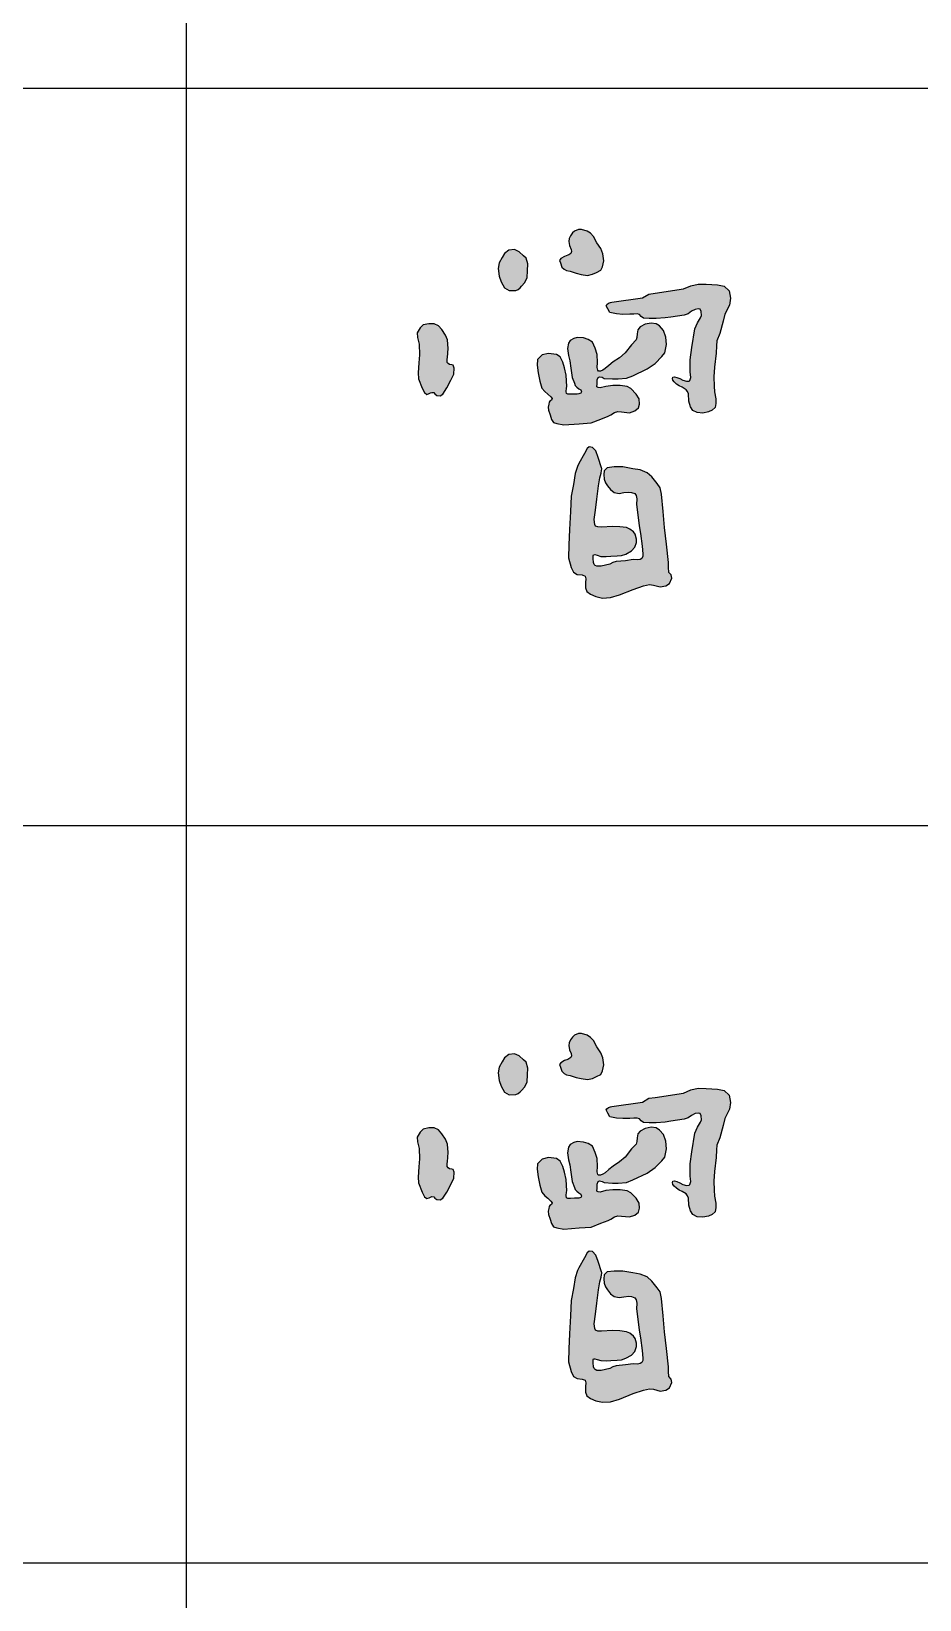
# Model space of a CAD drawing. Extents: x -409572 to -157272, y 600795 to 878326.
# Drawn here: x -161788 to -159981, y 724380 to 727571 of the extents above; entities that cross this region are included whole.
import ezdxf

# ---------------------------------------------------------------- set-up
doc = ezdxf.new("R2010")
doc.units = 0
doc.header["$LTSCALE"] = 1000
doc.header["$MEASUREMENT"] = 0
doc.layers.get('0').update_dxf_attribs({"linetype": 'CONTINUOUS'})
doc.layers.add('PUB_TITLE', color=4, linetype='CONTINUOUS')

msp = doc.modelspace()

# ---------------------------------------------------------------- hatches: boundary and pattern name
h = msp.add_hatch(color=7)
h.paths.add_polyline_path([(-160514.9, 726651), (-160525.2, 726664.3), (-160535.3, 726672.9), (-160549.3, 726678.5), (-160564.2, 726681), (-160584.3, 726684.6), (-160601.9, 726684.9), (-160616.4, 726683.1), (-160622.2, 726677), (-160623.1, 726669.1), (-160622.2, 726659.9), (-160619.6, 726652.5), (-160615.5, 726646.3), (-160609.3, 726638.4), (-160602.3, 726632.8), (-160591.9, 726630.9), (-160582.3, 726632.4), (-160572.2, 726633.4), (-160566.6, 726632.9), (-160559.8, 726630.3), (-160557.5, 726626.3), (-160556.2, 726619.6), (-160556.8, 726608.1), (-160554.5, 726592.4), (-160551, 726564.9), (-160548.3, 726549.1), (-160545.3, 726523.3), (-160543.8, 726507.6), (-160544.1, 726503), (-160545.7, 726498.7), (-160549.1, 726496.5), (-160555, 726495.5), (-160563.8, 726496), (-160578.9, 726493.9), (-160598, 726492.3), (-160604.9, 726489.9), (-160611, 726486.7), (-160619.7, 726484.7), (-160628.7, 726482.6), (-160637.2, 726482.5), (-160640.9, 726484.4), (-160642.6, 726486.3), (-160644.2, 726490.3), (-160645, 726498.2), (-160645.2, 726503.9), (-160644, 726506), (-160641.2, 726506.4), (-160636.5, 726504.9), (-160629, 726502.7), (-160618.6, 726502.1), (-160608.9, 726502.8), (-160596.2, 726503.8), (-160587.2, 726504.5), (-160578.4, 726507.5), (-160567, 726514), (-160560.1, 726521.5), (-160556.6, 726531.1), (-160556.7, 726538), (-160559.3, 726547.8), (-160562.8, 726552.6), (-160570, 726558.3), (-160576.9, 726561.2), (-160590.5, 726563.1), (-160605.7, 726563.7), (-160627.8, 726562.3), (-160635.7, 726562.7), (-160640.2, 726564.3), (-160641.8, 726567.8), (-160642.7, 726577.7), (-160640.2, 726596.9), (-160637.4, 726619.4), (-160634.2, 726646.4), (-160631.1, 726662.6), (-160628.7, 726672.3), (-160627.6, 726677.2), (-160627.1, 726680), (-160627.3, 726681.6), (-160627.6, 726683), (-160634.7, 726704), (-160639.6, 726717.2), (-160646.2, 726724.4), (-160653.2, 726725.5), (-160657.3, 726722.1), (-160662.6, 726712), (-160673.9, 726691.5), (-160677, 726685.7), (-160681.2, 726671.2), (-160685, 726649.2), (-160689.4, 726625.2), (-160691, 726593.7), (-160693.1, 726557.1), (-160694.6, 726526.3), (-160695.1, 726499.9), (-160689.7, 726480.2), (-160685.2, 726470.6), (-160677.7, 726466.1), (-160667, 726465.1), (-160661.2, 726462.6), (-160660.1, 726457.1), (-160660.5, 726449.8), (-160660.5, 726438.4), (-160657.5, 726431.3), (-160650.2, 726425.5), (-160639.2, 726420.8), (-160626.1, 726418), (-160609.7, 726418.8), (-160591.4, 726424.2), (-160563.4, 726435.4), (-160542.2, 726442.5), (-160530.4, 726445.2), (-160521.9, 726444.3), (-160508.6, 726440.5), (-160496.9, 726442.8), (-160489.8, 726447.4), (-160484.8, 726458.2), (-160486.3, 726464.8), (-160491, 726470.2), (-160491.8, 726480.8), (-160491.8, 726490.3), (-160495.7, 726527.4), (-160500.1, 726561.4), (-160502.2, 726593.9), (-160505.6, 726629.3), (-160508.7, 726642.4)])
h.paths.add_polyline_path([(-160551.5, 726823), (-160557.1, 726833), (-160568, 726844.1), (-160575.7, 726848), (-160590.2, 726850.2), (-160604.6, 726850.4), (-160618.9, 726848.5), (-160630.9, 726845.5), (-160634.5, 726846.2), (-160637.2, 726847.4), (-160636.8, 726853.4), (-160636.6, 726861.6), (-160634.9, 726866.7), (-160631.7, 726868.1), (-160626.8, 726867.3), (-160622.2, 726864.7), (-160605.4, 726863.8), (-160594.2, 726863.7), (-160577.4, 726865.1), (-160564.5, 726870.2), (-160535.1, 726884), (-160518.7, 726895.4), (-160505.4, 726909), (-160499.1, 726916.6), (-160495.8, 726933.4), (-160497, 726948.9), (-160502, 726962.5), (-160509.6, 726971.7), (-160516.4, 726975.9), (-160526.7, 726977.3), (-160539.4, 726975), (-160549.5, 726969.4), (-160553.9, 726963.7), (-160555.1, 726955.6), (-160556, 726948.2), (-160557.7, 726943), (-160566.8, 726933.2), (-160579.8, 726916.7), (-160591.4, 726906.8), (-160604.3, 726898.3), (-160613.1, 726891.1), (-160620.2, 726884.8), (-160625, 726881.6), (-160630, 726879.8), (-160634.2, 726879.8), (-160635.3, 726881.3), (-160636.5, 726886.6), (-160636, 726897.4), (-160636.8, 726913.5), (-160640.6, 726926.2), (-160646.5, 726938.6), (-160654.9, 726944.2), (-160664.2, 726947.2), (-160677.6, 726948.3), (-160684.4, 726946.1), (-160691.4, 726942.1), (-160695.2, 726936.6), (-160697.4, 726925.5), (-160695.3, 726911.1), (-160692.1, 726900.6), (-160690.4, 726885.8), (-160687.5, 726866.7), (-160683, 726854.9), (-160681.3, 726850.6), (-160678.2, 726847.1), (-160674, 726843.8), (-160670.2, 726841.3), (-160668.5, 726837.1), (-160669.8, 726834.8), (-160673.8, 726833.4), (-160677.1, 726833), (-160682.9, 726832.8), (-160690.9, 726832.4), (-160696.4, 726832.6), (-160699.3, 726834.1), (-160699.6, 726838.2), (-160698.9, 726845.1), (-160698.2, 726848.2), (-160699.8, 726871.4), (-160703.1, 726886.3), (-160706.6, 726897.5), (-160712.3, 726908.6), (-160719.4, 726913.5), (-160735.7, 726915.7), (-160748.8, 726912.4), (-160757.8, 726902.9), (-160759.1, 726891.8), (-160756.7, 726876.3), (-160753.4, 726859.4), (-160749.1, 726845.2), (-160743.1, 726837.9), (-160737.4, 726833), (-160730.8, 726827), (-160728.1, 726823.8), (-160729.3, 726820.5), (-160732.9, 726818.3), (-160734.7, 726816.2), (-160735.3, 726812.3), (-160736.1, 726806.5), (-160736, 726799.9), (-160732.5, 726790.5), (-160729.7, 726781.3), (-160725.5, 726775), (-160718.5, 726772.7), (-160704.4, 726770), (-160673.5, 726772.5), (-160649.1, 726774.2), (-160629.4, 726782.1), (-160614.3, 726787.9), (-160609.1, 726790.4), (-160601.4, 726795.2), (-160594.8, 726797.2), (-160587.3, 726796.6), (-160570.9, 726794.9), (-160559.8, 726798.8), (-160552.5, 726804.6), (-160550.8, 726812.6)])
h.paths.add_polyline_path([(-160365.2, 727027.8), (-160368.3, 727042.6), (-160378.3, 727052.2), (-160391.7, 727055), (-160415.1, 727056.4), (-160431.3, 727056.7), (-160446.5, 727053.3), (-160460.9, 727046.7), (-160518.7, 727038), (-160531.7, 727036.4), (-160544.5, 727028.5), (-160606.6, 727019.8), (-160609.6, 727018.9), (-160613.6, 727017.9), (-160616.9, 727015), (-160618.1, 727012.5), (-160615.3, 727006.2), (-160611, 726998.8), (-160597.4, 726995.9), (-160584.2, 726994.9), (-160570.2, 726995.3), (-160562.2, 726995.7), (-160555.3, 726996.2), (-160550.9, 726994.5), (-160547.4, 726990.5), (-160542.6, 726987.2), (-160530.9, 726986.6), (-160516.9, 726986.6), (-160498.5, 726987.8), (-160487, 726989.5), (-160460, 726993.6), (-160451.6, 726996.3), (-160444.7, 727001.3), (-160437.6, 727005.1), (-160431.1, 727006), (-160427.2, 727005.4), (-160425, 727000.6), (-160424.6, 726992.6), (-160426.6, 726987.7), (-160432.6, 726977.8), (-160438.3, 726965.6), (-160444.2, 726927.3), (-160447.6, 726902.8), (-160447.5, 726877.8), (-160446.1, 726866.8), (-160448.1, 726860.8), (-160449.8, 726859.3), (-160454.8, 726858.9), (-160462.3, 726861.1), (-160468.9, 726864.4), (-160474.4, 726866.8), (-160479.5, 726868.1), (-160482.5, 726867.4), (-160483.4, 726864.7), (-160482.7, 726861.1), (-160480.3, 726857.7), (-160475.6, 726853.3), (-160469.6, 726849.6), (-160463.5, 726846.7), (-160455.5, 726841.6), (-160452.9, 726837.8), (-160450.7, 726833.2), (-160450.2, 726818.6), (-160446.6, 726807.2), (-160442.2, 726799.7), (-160433.3, 726795.4), (-160422.1, 726794.2), (-160410.5, 726796.6), (-160403, 726800), (-160396.9, 726805.5), (-160395.5, 726813.8), (-160395.5, 726823.2), (-160397.9, 726837.2), (-160398.4, 726849.2), (-160399.1, 726868), (-160397.9, 726887.5), (-160395, 726916), (-160394.3, 726931.3), (-160393.1, 726940.9), (-160387.5, 726955.8), (-160380.5, 726981.2), (-160376.9, 726995.4), (-160367.6, 727014)])
h.paths.add_polyline_path([(-160623, 727104.2), (-160625.5, 727118.3), (-160629.2, 727128.9), (-160637.4, 727140.9), (-160643.9, 727153.7), (-160650.2, 727159.9), (-160657.3, 727164.6), (-160668.6, 727168), (-160674.5, 727168), (-160682.6, 727164.4), (-160687, 727160.6), (-160690.9, 727155.1), (-160693.6, 727149.3), (-160694.3, 727143.5), (-160693.2, 727135.2), (-160689.8, 727127.3), (-160689.2, 727122.7), (-160690.6, 727119.1), (-160694.3, 727116.4), (-160696.7, 727115.3), (-160702.9, 727113), (-160710.6, 727108.7), (-160713.1, 727104.8), (-160711.6, 727099.7), (-160708.9, 727091.3), (-160704, 727086.7), (-160698.8, 727084.3), (-160691.6, 727082.7), (-160679.6, 727078.9), (-160669.4, 727076.4), (-160656.1, 727074.3), (-160646.4, 727076.6), (-160637.9, 727080.4), (-160629, 727085), (-160625.6, 727092)])
h.paths.add_polyline_path([(-160778.3, 727083.7), (-160778, 727097.8), (-160781.4, 727109.5), (-160786.6, 727114.3), (-160795.2, 727122.5), (-160805.2, 727127), (-160816.2, 727125.6), (-160825.5, 727118.8), (-160830, 727110.5), (-160835.8, 727099.8), (-160837.9, 727088.1), (-160836.2, 727072.7), (-160831.7, 727061), (-160825.5, 727048.9), (-160815.9, 727043.4), (-160802, 727043.9), (-160797.4, 727045.8), (-160793.7, 727049.3), (-160790.4, 727052.1), (-160783.8, 727059.9), (-160779.4, 727069.9)])
h.paths.add_polyline_path([(-160940.1, 726894.8), (-160941.7, 726897.4), (-160941.7, 726903.8), (-160941.5, 726907), (-160939.9, 726925.7), (-160941.4, 726943.2), (-160945.1, 726952.9), (-160953, 726964), (-160959.4, 726971.9), (-160968, 726975.9), (-160979, 726975.9), (-160990.4, 726973.7), (-160996.5, 726967.6), (-161002.6, 726957.5), (-161002.3, 726948.1), (-160998.9, 726934.3), (-160998.4, 726912.8), (-160999.6, 726896.6), (-161001.1, 726876.1), (-160999.9, 726864.2), (-160992.5, 726845.2), (-160988.3, 726836.1), (-160983.4, 726832.2), (-160978.7, 726834.1), (-160976, 726835.4), (-160973.1, 726836.2), (-160969.3, 726835.9), (-160966.8, 726833.1), (-160963.1, 726830.1), (-160956.2, 726829.5), (-160950.7, 726832.8), (-160942.8, 726845.6), (-160934.1, 726861.1), (-160928.3, 726873.7), (-160927.8, 726885.8), (-160929.5, 726891.7), (-160932.6, 726892.2), (-160936.8, 726892.8)])
h = msp.add_hatch(color=7)
h.paths.add_polyline_path([(-160514.9, 725014.9), (-160525.2, 725028.2), (-160535.3, 725036.8), (-160549.3, 725042.4), (-160564.2, 725044.9), (-160584.3, 725048.5), (-160601.9, 725048.8), (-160616.4, 725047), (-160622.2, 725040.9), (-160623.1, 725033), (-160622.2, 725023.8), (-160619.6, 725016.4), (-160615.5, 725010.2), (-160609.3, 725002.3), (-160602.3, 724996.7), (-160591.9, 724994.8), (-160582.3, 724996.3), (-160572.2, 724997.3), (-160566.6, 724996.8), (-160559.8, 724994.2), (-160557.5, 724990.2), (-160556.2, 724983.5), (-160556.8, 724972), (-160554.5, 724956.3), (-160551, 724928.8), (-160548.3, 724913), (-160545.3, 724887.1), (-160543.8, 724871.5), (-160544.1, 724866.9), (-160545.7, 724862.6), (-160549.1, 724860.4), (-160555, 724859.4), (-160563.8, 724859.9), (-160578.9, 724857.8), (-160598, 724856.2), (-160604.9, 724853.8), (-160611, 724850.6), (-160619.7, 724848.6), (-160628.7, 724846.5), (-160637.2, 724846.4), (-160640.9, 724848.3), (-160642.6, 724850.2), (-160644.2, 724854.2), (-160645, 724862.1), (-160645.2, 724867.8), (-160644, 724869.9), (-160641.2, 724870.3), (-160636.5, 724868.8), (-160629, 724866.6), (-160618.6, 724866), (-160608.9, 724866.7), (-160596.2, 724867.7), (-160587.2, 724868.4), (-160578.4, 724871.4), (-160567, 724877.9), (-160560.1, 724885.4), (-160556.6, 724895), (-160556.7, 724901.9), (-160559.3, 724911.7), (-160562.8, 724916.5), (-160570, 724922.2), (-160576.9, 724925.1), (-160590.5, 724927), (-160605.7, 724927.6), (-160627.8, 724926.2), (-160635.7, 724926.6), (-160640.2, 724928.2), (-160641.8, 724931.7), (-160642.7, 724941.6), (-160640.2, 724960.8), (-160637.4, 724983.3), (-160634.2, 725010.3), (-160631.1, 725026.5), (-160628.7, 725036.2), (-160627.6, 725041.1), (-160627.1, 725043.9), (-160627.3, 725045.5), (-160627.6, 725046.9), (-160634.7, 725067.9), (-160639.6, 725081.1), (-160646.2, 725088.3), (-160653.2, 725089.4), (-160657.3, 725086), (-160662.6, 725075.9), (-160673.9, 725055.4), (-160677, 725049.6), (-160681.2, 725035.1), (-160685, 725013.1), (-160689.4, 724989.1), (-160691, 724957.6), (-160693.1, 724921), (-160694.6, 724890.2), (-160695.1, 724863.8), (-160689.7, 724844.1), (-160685.2, 724834.5), (-160677.7, 724830), (-160667, 724829), (-160661.2, 724826.5), (-160660.1, 724821), (-160660.5, 724813.7), (-160660.5, 724802.3), (-160657.5, 724795.2), (-160650.2, 724789.4), (-160639.2, 724784.7), (-160626.1, 724781.9), (-160609.7, 724782.7), (-160591.4, 724788.1), (-160563.4, 724799.3), (-160542.2, 724806.4), (-160530.4, 724809.1), (-160521.9, 724808.2), (-160508.6, 724804.4), (-160496.9, 724806.7), (-160489.8, 724811.3), (-160484.8, 724822.1), (-160486.3, 724828.7), (-160491, 724834.1), (-160491.8, 724844.7), (-160491.8, 724854.2), (-160495.7, 724891.3), (-160500.1, 724925.3), (-160502.2, 724957.8), (-160505.6, 724993.2), (-160508.7, 725006.3)])
h.paths.add_polyline_path([(-160551.5, 725186.9), (-160557.1, 725196.9), (-160568, 725208), (-160575.7, 725211.9), (-160590.2, 725214.1), (-160604.6, 725214.3), (-160618.9, 725212.4), (-160630.9, 725209.4), (-160634.5, 725210.1), (-160637.2, 725211.3), (-160636.8, 725217.3), (-160636.6, 725225.5), (-160634.9, 725230.6), (-160631.7, 725232), (-160626.8, 725231.2), (-160622.2, 725228.6), (-160605.4, 725227.7), (-160594.2, 725227.6), (-160577.4, 725229), (-160564.5, 725234.1), (-160535.1, 725247.9), (-160518.7, 725259.3), (-160505.4, 725272.9), (-160499.1, 725280.5), (-160495.8, 725297.3), (-160497, 725312.8), (-160502, 725326.4), (-160509.6, 725335.5), (-160516.4, 725339.8), (-160526.7, 725341.2), (-160539.4, 725338.9), (-160549.5, 725333.3), (-160553.9, 725327.6), (-160555.1, 725319.5), (-160556, 725312.1), (-160557.7, 725306.9), (-160566.8, 725297.1), (-160579.8, 725280.6), (-160591.4, 725270.7), (-160604.3, 725262.2), (-160613.1, 725255), (-160620.2, 725248.7), (-160625, 725245.5), (-160630, 725243.7), (-160634.2, 725243.7), (-160635.3, 725245.2), (-160636.5, 725250.5), (-160636, 725261.3), (-160636.8, 725277.4), (-160640.6, 725290.1), (-160646.5, 725302.5), (-160654.9, 725308.1), (-160664.2, 725311.1), (-160677.6, 725312.2), (-160684.4, 725310), (-160691.4, 725306), (-160695.2, 725300.5), (-160697.4, 725289.4), (-160695.3, 725275), (-160692.1, 725264.5), (-160690.4, 725249.7), (-160687.5, 725230.6), (-160683, 725218.8), (-160681.3, 725214.5), (-160678.2, 725211), (-160674, 725207.7), (-160670.2, 725205.2), (-160668.5, 725201), (-160669.8, 725198.7), (-160673.8, 725197.3), (-160677.1, 725196.9), (-160682.9, 725196.7), (-160690.9, 725196.3), (-160696.4, 725196.5), (-160699.3, 725198), (-160699.6, 725202.1), (-160698.9, 725209), (-160698.2, 725212.1), (-160699.8, 725235.3), (-160703.1, 725250.2), (-160706.6, 725261.4), (-160712.3, 725272.5), (-160719.4, 725277.4), (-160735.7, 725279.6), (-160748.8, 725276.3), (-160757.8, 725266.8), (-160759.1, 725255.7), (-160756.7, 725240.2), (-160753.4, 725223.3), (-160749.1, 725209.1), (-160743.1, 725201.8), (-160737.4, 725196.9), (-160730.8, 725190.9), (-160728.1, 725187.7), (-160729.3, 725184.4), (-160732.9, 725182.2), (-160734.7, 725180.1), (-160735.3, 725176.2), (-160736.1, 725170.4), (-160736, 725163.8), (-160732.5, 725154.4), (-160729.7, 725145.2), (-160725.5, 725138.9), (-160718.5, 725136.6), (-160704.4, 725133.9), (-160673.5, 725136.4), (-160649.1, 725138.1), (-160629.4, 725146), (-160614.3, 725151.8), (-160609.1, 725154.3), (-160601.4, 725159.1), (-160594.8, 725161.1), (-160587.3, 725160.5), (-160570.9, 725158.8), (-160559.8, 725162.7), (-160552.5, 725168.5), (-160550.8, 725176.5)])
h.paths.add_polyline_path([(-160365.2, 725391.7), (-160368.3, 725406.5), (-160378.3, 725416.1), (-160391.7, 725418.9), (-160415.1, 725420.3), (-160431.3, 725420.6), (-160446.5, 725417.2), (-160460.9, 725410.6), (-160518.7, 725401.9), (-160531.7, 725400.3), (-160544.5, 725392.4), (-160606.6, 725383.7), (-160609.6, 725382.8), (-160613.6, 725381.8), (-160616.9, 725378.9), (-160618.1, 725376.4), (-160615.3, 725370.1), (-160611, 725362.7), (-160597.4, 725359.8), (-160584.2, 725358.8), (-160570.2, 725359.2), (-160562.2, 725359.6), (-160555.3, 725360.1), (-160550.9, 725358.4), (-160547.4, 725354.4), (-160542.6, 725351.1), (-160530.9, 725350.5), (-160516.9, 725350.5), (-160498.5, 725351.7), (-160487, 725353.4), (-160460, 725357.5), (-160451.6, 725360.2), (-160444.7, 725365.2), (-160437.6, 725369), (-160431.1, 725369.9), (-160427.2, 725369.3), (-160425, 725364.5), (-160424.6, 725356.5), (-160426.6, 725351.6), (-160432.6, 725341.7), (-160438.3, 725329.5), (-160444.2, 725291.2), (-160447.6, 725266.7), (-160447.5, 725241.7), (-160446.1, 725230.7), (-160448.1, 725224.7), (-160449.8, 725223.2), (-160454.8, 725222.8), (-160462.3, 725225), (-160468.9, 725228.3), (-160474.4, 725230.7), (-160479.5, 725232), (-160482.5, 725231.3), (-160483.4, 725228.6), (-160482.7, 725225), (-160480.3, 725221.6), (-160475.6, 725217.2), (-160469.6, 725213.5), (-160463.5, 725210.6), (-160455.5, 725205.5), (-160452.9, 725201.7), (-160450.7, 725197.1), (-160450.2, 725182.5), (-160446.6, 725171.1), (-160442.2, 725163.6), (-160433.3, 725159.3), (-160422.1, 725158.1), (-160410.5, 725160.5), (-160403, 725163.9), (-160396.9, 725169.4), (-160395.5, 725177.7), (-160395.5, 725187.1), (-160397.9, 725201.1), (-160398.4, 725213.1), (-160399.1, 725231.9), (-160397.9, 725251.4), (-160395, 725279.9), (-160394.3, 725295.2), (-160393.1, 725304.8), (-160387.5, 725319.7), (-160380.5, 725345.1), (-160376.9, 725359.3), (-160367.6, 725377.9)])
h.paths.add_polyline_path([(-160623, 725468.1), (-160625.5, 725482.2), (-160629.2, 725492.8), (-160637.4, 725504.8), (-160643.9, 725517.6), (-160650.2, 725523.8), (-160657.3, 725528.5), (-160668.6, 725531.9), (-160674.5, 725531.9), (-160682.6, 725528.3), (-160687, 725524.5), (-160690.9, 725519), (-160693.6, 725513.2), (-160694.3, 725507.4), (-160693.2, 725499.1), (-160689.8, 725491.2), (-160689.2, 725486.6), (-160690.6, 725483), (-160694.3, 725480.3), (-160696.7, 725479.2), (-160702.9, 725476.9), (-160710.6, 725472.6), (-160713.1, 725468.7), (-160711.6, 725463.6), (-160708.9, 725455.2), (-160704, 725450.6), (-160698.8, 725448.2), (-160691.6, 725446.6), (-160679.6, 725442.8), (-160669.4, 725440.3), (-160656.1, 725438.2), (-160646.4, 725440.5), (-160637.9, 725444.3), (-160629, 725448.9), (-160625.6, 725455.9)])
h.paths.add_polyline_path([(-160778.3, 725447.6), (-160778, 725461.7), (-160781.4, 725473.4), (-160786.6, 725478.2), (-160795.2, 725486.4), (-160805.2, 725490.9), (-160816.2, 725489.5), (-160825.5, 725482.7), (-160830, 725474.4), (-160835.8, 725463.7), (-160837.9, 725452), (-160836.2, 725436.6), (-160831.7, 725424.9), (-160825.5, 725412.8), (-160815.9, 725407.3), (-160802, 725407.8), (-160797.4, 725409.7), (-160793.7, 725413.2), (-160790.4, 725416), (-160783.8, 725423.8), (-160779.4, 725433.8)])
h.paths.add_polyline_path([(-160940.1, 725258.7), (-160941.7, 725261.3), (-160941.7, 725267.7), (-160941.5, 725270.9), (-160939.9, 725289.6), (-160941.4, 725307.1), (-160945.1, 725316.8), (-160953, 725327.9), (-160959.4, 725335.8), (-160968, 725339.8), (-160979, 725339.8), (-160990.4, 725337.6), (-160996.5, 725331.5), (-161002.6, 725321.4), (-161002.3, 725311.9), (-160998.9, 725298.2), (-160998.4, 725276.7), (-160999.6, 725260.5), (-161001.1, 725240), (-160999.9, 725228.1), (-160992.5, 725209.1), (-160988.3, 725200), (-160983.4, 725196.1), (-160978.7, 725198), (-160976, 725199.3), (-160973.1, 725200.1), (-160969.3, 725199.8), (-160966.8, 725197), (-160963.1, 725194), (-160956.2, 725193.4), (-160950.7, 725196.7), (-160942.8, 725209.5), (-160934.1, 725225), (-160928.3, 725237.6), (-160927.8, 725249.7), (-160929.5, 725255.6), (-160932.6, 725256.1), (-160936.8, 725256.7)])

# ---------------------------------------------------------------- linework, layer by layer
for points in [[(-160694.3, 727143.5), (-160693.2, 727135.2), (-160689.8, 727127.3), (-160689.2, 727122.7), (-160690.6, 727119.1), (-160694.3, 727116.4), (-160696.7, 727115.3), (-160702.9, 727113), (-160710.6, 727108.7), (-160713.1, 727104.8), (-160711.6, 727099.7), (-160708.9, 727091.3), (-160704, 727086.7), (-160698.8, 727084.3), (-160691.6, 727082.7), (-160679.6, 727078.9), (-160669.4, 727076.4), (-160656.1, 727074.3), (-160646.4, 727076.6), (-160637.9, 727080.4), (-160629, 727085), (-160625.6, 727092), (-160623, 727104.2), (-160625.5, 727118.3), (-160629.2, 727128.9), (-160637.4, 727140.9), (-160643.9, 727153.7), (-160650.2, 727159.9), (-160657.3, 727164.6), (-160668.6, 727168), (-160674.5, 727168), (-160682.6, 727164.4), (-160687, 727160.6), (-160690.9, 727155.1), (-160693.6, 727149.3), (-160694.3, 727143.5)], [(-160694.3, 725507.4), (-160693.2, 725499.1), (-160689.8, 725491.2), (-160689.2, 725486.6), (-160690.6, 725483), (-160694.3, 725480.3), (-160696.7, 725479.2), (-160702.9, 725476.9), (-160710.6, 725472.6), (-160713.1, 725468.7), (-160711.6, 725463.6), (-160708.9, 725455.2), (-160704, 725450.6), (-160698.8, 725448.2), (-160691.6, 725446.6), (-160679.6, 725442.8), (-160669.4, 725440.3), (-160656.1, 725438.2), (-160646.4, 725440.5), (-160637.9, 725444.3), (-160629, 725448.9), (-160625.6, 725455.9), (-160623, 725468.1), (-160625.5, 725482.2), (-160629.2, 725492.8), (-160637.4, 725504.8), (-160643.9, 725517.6), (-160650.2, 725523.8), (-160657.3, 725528.5), (-160668.6, 725531.9), (-160674.5, 725531.9), (-160682.6, 725528.3), (-160687, 725524.5), (-160690.9, 725519), (-160693.6, 725513.2), (-160694.3, 725507.4)]]:
    msp.add_lwpolyline(points)
for points in [[(-160790.4, 727052.1), (-160783.8, 727059.9), (-160779.4, 727069.9), (-160778.3, 727083.7), (-160778, 727097.8), (-160781.4, 727109.5), (-160786.6, 727114.3), (-160795.2, 727122.5), (-160805.2, 727127), (-160816.2, 727125.6), (-160825.5, 727118.8), (-160830, 727110.5), (-160835.8, 727099.8), (-160837.9, 727088.1), (-160836.2, 727072.7), (-160831.7, 727061), (-160825.5, 727048.9), (-160815.9, 727043.4), (-160802, 727043.9), (-160797.4, 727045.8), (-160793.7, 727049.3)], [(-160606.6, 727019.8), (-160544.5, 727028.5), (-160531.7, 727036.4), (-160518.7, 727038), (-160460.9, 727046.7), (-160446.5, 727053.3), (-160431.3, 727056.7), (-160415.1, 727056.4), (-160391.7, 727055), (-160378.3, 727052.2), (-160368.3, 727042.6), (-160365.2, 727027.8), (-160367.6, 727014), (-160376.9, 726995.4), (-160380.5, 726981.2), (-160387.5, 726955.8), (-160393.1, 726940.9), (-160394.3, 726931.3), (-160395, 726916), (-160397.9, 726887.5), (-160399.1, 726868), (-160398.4, 726849.2), (-160397.9, 726837.2), (-160395.5, 726823.2), (-160395.5, 726813.8), (-160396.9, 726805.5), (-160403, 726800), (-160410.5, 726796.6), (-160422.1, 726794.2), (-160433.3, 726795.4), (-160442.2, 726799.7), (-160446.6, 726807.2), (-160450.2, 726818.6), (-160450.7, 726833.2), (-160452.9, 726837.8), (-160455.5, 726841.6), (-160463.5, 726846.7), (-160469.6, 726849.6), (-160475.6, 726853.3), (-160480.3, 726857.7), (-160482.7, 726861.1), (-160483.4, 726864.7), (-160482.5, 726867.4), (-160479.5, 726868.1), (-160474.4, 726866.8), (-160468.9, 726864.4), (-160462.3, 726861.1), (-160454.8, 726858.9), (-160449.8, 726859.3), (-160448.1, 726860.8), (-160446.1, 726866.8), (-160447.5, 726877.8), (-160447.6, 726902.8), (-160444.2, 726927.3), (-160438.3, 726965.6), (-160432.6, 726977.8), (-160426.6, 726987.7), (-160424.6, 726992.6), (-160425, 727000.6), (-160427.2, 727005.4), (-160431.1, 727006), (-160437.6, 727005.1), (-160444.7, 727001.3), (-160451.6, 726996.3), (-160460, 726993.6), (-160487, 726989.5), (-160498.5, 726987.8), (-160516.9, 726986.6), (-160530.9, 726986.6), (-160542.6, 726987.2), (-160547.4, 726990.5), (-160550.9, 726994.5), (-160555.3, 726996.2), (-160562.2, 726995.7), (-160570.2, 726995.3), (-160584.2, 726994.9), (-160597.4, 726995.9), (-160611, 726998.8), (-160615.3, 727006.2), (-160618.1, 727012.5), (-160616.9, 727015), (-160613.6, 727017.9), (-160609.6, 727018.9)], [(-160941.5, 726907), (-160939.9, 726925.7), (-160941.4, 726943.2), (-160945.1, 726952.9), (-160953, 726964), (-160959.4, 726971.9), (-160968, 726975.9), (-160979, 726975.9), (-160990.4, 726973.7), (-160996.5, 726967.6), (-161002.6, 726957.5), (-161002.3, 726948.1), (-160998.9, 726934.3), (-160998.4, 726912.8), (-160999.6, 726896.6), (-161001.1, 726876.1), (-160999.9, 726864.2), (-160992.5, 726845.2), (-160988.3, 726836.1), (-160983.4, 726832.2), (-160978.7, 726834.1), (-160976, 726835.4), (-160973.1, 726836.2), (-160969.3, 726835.9), (-160966.8, 726833.1), (-160963.1, 726830.1), (-160956.2, 726829.5), (-160950.7, 726832.8), (-160942.8, 726845.6), (-160934.1, 726861.1), (-160928.3, 726873.7), (-160927.8, 726885.8), (-160929.5, 726891.7), (-160932.6, 726892.2), (-160936.8, 726892.8), (-160940.1, 726894.8), (-160941.7, 726897.4), (-160941.7, 726903.8)], [(-160698.2, 726848.2), (-160699.8, 726871.4), (-160703.1, 726886.3), (-160706.6, 726897.5), (-160712.3, 726908.6), (-160719.4, 726913.5), (-160735.7, 726915.7), (-160748.8, 726912.4), (-160757.8, 726902.9), (-160759.1, 726891.8), (-160756.7, 726876.3), (-160753.4, 726859.4), (-160749.1, 726845.2), (-160743.1, 726837.9), (-160737.4, 726833), (-160730.8, 726827), (-160728.1, 726823.8), (-160729.3, 726820.5), (-160732.9, 726818.3), (-160734.7, 726816.2), (-160735.3, 726812.3), (-160736.1, 726806.5), (-160736, 726799.9), (-160732.5, 726790.5), (-160729.7, 726781.3), (-160725.5, 726775), (-160718.5, 726772.7), (-160704.4, 726770), (-160673.5, 726772.5), (-160649.1, 726774.2), (-160629.4, 726782.1), (-160614.3, 726787.9), (-160609.1, 726790.4), (-160601.4, 726795.2), (-160594.8, 726797.2), (-160587.3, 726796.6), (-160570.9, 726794.9), (-160559.8, 726798.8), (-160552.5, 726804.6), (-160550.8, 726812.6), (-160551.5, 726823), (-160557.1, 726833), (-160568, 726844.1), (-160575.7, 726848), (-160590.2, 726850.2), (-160604.6, 726850.4), (-160618.9, 726848.5), (-160630.9, 726845.5), (-160634.5, 726846.2), (-160637.2, 726847.4), (-160636.8, 726853.4), (-160636.6, 726861.6), (-160634.9, 726866.7), (-160631.7, 726868.1), (-160626.8, 726867.3), (-160622.2, 726864.7), (-160605.4, 726863.8), (-160594.2, 726863.7), (-160577.4, 726865.1), (-160564.5, 726870.2), (-160535.1, 726884), (-160518.7, 726895.4), (-160505.4, 726909), (-160499.1, 726916.6), (-160495.8, 726933.4), (-160497, 726948.9), (-160502, 726962.5), (-160509.6, 726971.7), (-160516.4, 726975.9), (-160526.7, 726977.3), (-160539.4, 726975), (-160549.5, 726969.4), (-160553.9, 726963.7), (-160555.1, 726955.6), (-160556, 726948.2), (-160557.7, 726943), (-160566.8, 726933.2), (-160579.8, 726916.7), (-160591.4, 726906.8), (-160604.3, 726898.3), (-160613.1, 726891.1), (-160620.2, 726884.8), (-160625, 726881.6), (-160630, 726879.8), (-160634.2, 726879.8), (-160635.3, 726881.3), (-160636.5, 726886.6), (-160636, 726897.4), (-160636.8, 726913.5), (-160640.6, 726926.2), (-160646.5, 726938.6), (-160654.9, 726944.2), (-160664.2, 726947.2), (-160677.6, 726948.3), (-160684.4, 726946.1), (-160691.4, 726942.1), (-160695.2, 726936.6), (-160697.4, 726925.5), (-160695.3, 726911.1), (-160692.1, 726900.6), (-160690.4, 726885.8), (-160687.5, 726866.7), (-160683, 726854.9), (-160681.3, 726850.6), (-160678.2, 726847.1), (-160674, 726843.8), (-160670.2, 726841.3), (-160668.5, 726837.1), (-160669.8, 726834.8), (-160673.8, 726833.4), (-160677.1, 726833), (-160682.9, 726832.8), (-160690.9, 726832.4), (-160696.4, 726832.6), (-160699.3, 726834.1), (-160699.6, 726838.2), (-160698.9, 726845.1)], [(-160627.6, 726683), (-160634.7, 726704), (-160639.6, 726717.2), (-160646.2, 726724.4), (-160653.2, 726725.5), (-160657.3, 726722.1), (-160662.6, 726712), (-160673.9, 726691.5), (-160677, 726685.7), (-160681.2, 726671.2), (-160685, 726649.2), (-160689.4, 726625.2), (-160691, 726593.7), (-160693.1, 726557.1), (-160694.6, 726526.3), (-160695.1, 726499.9), (-160689.7, 726480.2), (-160685.2, 726470.6), (-160677.7, 726466.1), (-160667, 726465.1), (-160661.2, 726462.6), (-160660.1, 726457.1), (-160660.5, 726449.8), (-160660.5, 726438.4), (-160657.5, 726431.3), (-160650.2, 726425.5), (-160639.2, 726420.8), (-160626.1, 726418), (-160609.7, 726418.8), (-160591.4, 726424.2), (-160563.4, 726435.4), (-160542.2, 726442.5), (-160530.4, 726445.2), (-160521.9, 726444.3), (-160508.6, 726440.5), (-160496.9, 726442.8), (-160489.8, 726447.4), (-160484.8, 726458.2), (-160486.3, 726464.8), (-160491, 726470.2), (-160491.8, 726480.8), (-160491.8, 726490.3), (-160495.7, 726527.4), (-160500.1, 726561.4), (-160502.2, 726593.9), (-160505.6, 726629.3), (-160508.7, 726642.4), (-160514.9, 726651), (-160525.2, 726664.3), (-160535.3, 726672.9), (-160549.3, 726678.5), (-160564.2, 726681), (-160584.3, 726684.6), (-160601.9, 726684.9), (-160616.4, 726683.1), (-160622.2, 726677), (-160623.1, 726669.1), (-160622.2, 726659.9), (-160619.6, 726652.5), (-160615.5, 726646.3), (-160609.3, 726638.4), (-160602.3, 726632.8), (-160591.9, 726630.9), (-160582.3, 726632.4), (-160572.2, 726633.4), (-160566.6, 726632.9), (-160559.8, 726630.3), (-160557.5, 726626.3), (-160556.2, 726619.6), (-160556.8, 726608.1), (-160554.5, 726592.4), (-160551, 726564.9), (-160548.3, 726549.1), (-160545.3, 726523.3), (-160543.8, 726507.6), (-160544.1, 726503), (-160545.7, 726498.7), (-160549.1, 726496.5), (-160555, 726495.5), (-160563.8, 726496), (-160578.9, 726493.9), (-160598, 726492.3), (-160604.9, 726489.9), (-160611, 726486.7), (-160619.7, 726484.7), (-160628.7, 726482.6), (-160637.2, 726482.5), (-160640.9, 726484.4), (-160642.6, 726486.3), (-160644.2, 726490.3), (-160645, 726498.2), (-160645.2, 726503.9), (-160644, 726506), (-160641.2, 726506.4), (-160636.5, 726504.9), (-160629, 726502.7), (-160618.6, 726502.1), (-160608.9, 726502.8), (-160596.2, 726503.8), (-160587.2, 726504.5), (-160578.4, 726507.5), (-160567, 726514), (-160560.1, 726521.5), (-160556.6, 726531.1), (-160556.7, 726538), (-160559.3, 726547.8), (-160562.8, 726552.6), (-160570, 726558.3), (-160576.9, 726561.2), (-160590.5, 726563.1), (-160605.7, 726563.7), (-160627.8, 726562.3), (-160635.7, 726562.7), (-160640.2, 726564.3), (-160641.8, 726567.8), (-160642.7, 726577.7), (-160640.2, 726596.9), (-160637.4, 726619.4), (-160634.2, 726646.4), (-160631.1, 726662.6), (-160628.7, 726672.3), (-160627.6, 726677.2), (-160627.1, 726680), (-160627.3, 726681.6)], [(-160790.4, 725416), (-160783.8, 725423.8), (-160779.4, 725433.8), (-160778.3, 725447.6), (-160778, 725461.7), (-160781.4, 725473.4), (-160786.6, 725478.2), (-160795.2, 725486.4), (-160805.2, 725490.9), (-160816.2, 725489.5), (-160825.5, 725482.7), (-160830, 725474.4), (-160835.8, 725463.7), (-160837.9, 725452), (-160836.2, 725436.6), (-160831.7, 725424.9), (-160825.5, 725412.8), (-160815.9, 725407.3), (-160802, 725407.8), (-160797.4, 725409.7), (-160793.7, 725413.2)], [(-160606.6, 725383.7), (-160544.5, 725392.4), (-160531.7, 725400.3), (-160518.7, 725401.9), (-160460.9, 725410.6), (-160446.5, 725417.2), (-160431.3, 725420.6), (-160415.1, 725420.3), (-160391.7, 725418.9), (-160378.3, 725416.1), (-160368.3, 725406.5), (-160365.2, 725391.7), (-160367.6, 725377.9), (-160376.9, 725359.3), (-160380.5, 725345.1), (-160387.5, 725319.7), (-160393.1, 725304.8), (-160394.3, 725295.2), (-160395, 725279.9), (-160397.9, 725251.4), (-160399.1, 725231.9), (-160398.4, 725213.1), (-160397.9, 725201.1), (-160395.5, 725187.1), (-160395.5, 725177.7), (-160396.9, 725169.4), (-160403, 725163.9), (-160410.5, 725160.5), (-160422.1, 725158.1), (-160433.3, 725159.3), (-160442.2, 725163.6), (-160446.6, 725171.1), (-160450.2, 725182.5), (-160450.7, 725197.1), (-160452.9, 725201.7), (-160455.5, 725205.5), (-160463.5, 725210.6), (-160469.6, 725213.5), (-160475.6, 725217.2), (-160480.3, 725221.6), (-160482.7, 725225), (-160483.4, 725228.6), (-160482.5, 725231.3), (-160479.5, 725232), (-160474.4, 725230.7), (-160468.9, 725228.3), (-160462.3, 725225), (-160454.8, 725222.8), (-160449.8, 725223.2), (-160448.1, 725224.7), (-160446.1, 725230.7), (-160447.5, 725241.7), (-160447.6, 725266.7), (-160444.2, 725291.2), (-160438.3, 725329.5), (-160432.6, 725341.7), (-160426.6, 725351.6), (-160424.6, 725356.5), (-160425, 725364.5), (-160427.2, 725369.3), (-160431.1, 725369.9), (-160437.6, 725369), (-160444.7, 725365.2), (-160451.6, 725360.2), (-160460, 725357.5), (-160487, 725353.4), (-160498.5, 725351.7), (-160516.9, 725350.5), (-160530.9, 725350.5), (-160542.6, 725351.1), (-160547.4, 725354.4), (-160550.9, 725358.4), (-160555.3, 725360.1), (-160562.2, 725359.6), (-160570.2, 725359.2), (-160584.2, 725358.8), (-160597.4, 725359.8), (-160611, 725362.7), (-160615.3, 725370.1), (-160618.1, 725376.4), (-160616.9, 725378.9), (-160613.6, 725381.8), (-160609.6, 725382.8)], [(-160941.5, 725270.9), (-160939.9, 725289.6), (-160941.4, 725307.1), (-160945.1, 725316.8), (-160953, 725327.9), (-160959.4, 725335.8), (-160968, 725339.8), (-160979, 725339.8), (-160990.4, 725337.6), (-160996.5, 725331.5), (-161002.6, 725321.4), (-161002.3, 725311.9), (-160998.9, 725298.2), (-160998.4, 725276.7), (-160999.6, 725260.5), (-161001.1, 725240), (-160999.9, 725228.1), (-160992.5, 725209.1), (-160988.3, 725200), (-160983.4, 725196.1), (-160978.7, 725198), (-160976, 725199.3), (-160973.1, 725200.1), (-160969.3, 725199.8), (-160966.8, 725197), (-160963.1, 725194), (-160956.2, 725193.4), (-160950.7, 725196.7), (-160942.8, 725209.5), (-160934.1, 725225), (-160928.3, 725237.6), (-160927.8, 725249.7), (-160929.5, 725255.6), (-160932.6, 725256.1), (-160936.8, 725256.7), (-160940.1, 725258.7), (-160941.7, 725261.3), (-160941.7, 725267.7)], [(-160698.2, 725212.1), (-160699.8, 725235.3), (-160703.1, 725250.2), (-160706.6, 725261.4), (-160712.3, 725272.5), (-160719.4, 725277.4), (-160735.7, 725279.6), (-160748.8, 725276.3), (-160757.8, 725266.8), (-160759.1, 725255.7), (-160756.7, 725240.2), (-160753.4, 725223.3), (-160749.1, 725209.1), (-160743.1, 725201.8), (-160737.4, 725196.9), (-160730.8, 725190.9), (-160728.1, 725187.7), (-160729.3, 725184.4), (-160732.9, 725182.2), (-160734.7, 725180.1), (-160735.3, 725176.2), (-160736.1, 725170.4), (-160736, 725163.8), (-160732.5, 725154.4), (-160729.7, 725145.2), (-160725.5, 725138.9), (-160718.5, 725136.6), (-160704.4, 725133.9), (-160673.5, 725136.4), (-160649.1, 725138.1), (-160629.4, 725146), (-160614.3, 725151.8), (-160609.1, 725154.3), (-160601.4, 725159.1), (-160594.8, 725161.1), (-160587.3, 725160.5), (-160570.9, 725158.8), (-160559.8, 725162.7), (-160552.5, 725168.5), (-160550.8, 725176.5), (-160551.5, 725186.9), (-160557.1, 725196.9), (-160568, 725208), (-160575.7, 725211.9), (-160590.2, 725214.1), (-160604.6, 725214.3), (-160618.9, 725212.4), (-160630.9, 725209.4), (-160634.5, 725210.1), (-160637.2, 725211.3), (-160636.8, 725217.3), (-160636.6, 725225.5), (-160634.9, 725230.6), (-160631.7, 725232), (-160626.8, 725231.2), (-160622.2, 725228.6), (-160605.4, 725227.7), (-160594.2, 725227.6), (-160577.4, 725229), (-160564.5, 725234.1), (-160535.1, 725247.9), (-160518.7, 725259.3), (-160505.4, 725272.9), (-160499.1, 725280.5), (-160495.8, 725297.3), (-160497, 725312.8), (-160502, 725326.4), (-160509.6, 725335.5), (-160516.4, 725339.8), (-160526.7, 725341.2), (-160539.4, 725338.9), (-160549.5, 725333.3), (-160553.9, 725327.6), (-160555.1, 725319.5), (-160556, 725312.1), (-160557.7, 725306.9), (-160566.8, 725297.1), (-160579.8, 725280.6), (-160591.4, 725270.7), (-160604.3, 725262.2), (-160613.1, 725255), (-160620.2, 725248.7), (-160625, 725245.5), (-160630, 725243.7), (-160634.2, 725243.7), (-160635.3, 725245.2), (-160636.5, 725250.5), (-160636, 725261.3), (-160636.8, 725277.4), (-160640.6, 725290.1), (-160646.5, 725302.5), (-160654.9, 725308.1), (-160664.2, 725311.1), (-160677.6, 725312.2), (-160684.4, 725310), (-160691.4, 725306), (-160695.2, 725300.5), (-160697.4, 725289.4), (-160695.3, 725275), (-160692.1, 725264.5), (-160690.4, 725249.7), (-160687.5, 725230.6), (-160683, 725218.8), (-160681.3, 725214.5), (-160678.2, 725211), (-160674, 725207.7), (-160670.2, 725205.2), (-160668.5, 725201), (-160669.8, 725198.7), (-160673.8, 725197.3), (-160677.1, 725196.9), (-160682.9, 725196.7), (-160690.9, 725196.3), (-160696.4, 725196.5), (-160699.3, 725198), (-160699.6, 725202.1), (-160698.9, 725209)], [(-160627.6, 725046.9), (-160634.7, 725067.9), (-160639.6, 725081.1), (-160646.2, 725088.3), (-160653.2, 725089.4), (-160657.3, 725086), (-160662.6, 725075.9), (-160673.9, 725055.4), (-160677, 725049.6), (-160681.2, 725035.1), (-160685, 725013.1), (-160689.4, 724989.1), (-160691, 724957.6), (-160693.1, 724921), (-160694.6, 724890.2), (-160695.1, 724863.8), (-160689.7, 724844.1), (-160685.2, 724834.5), (-160677.7, 724830), (-160667, 724829), (-160661.2, 724826.5), (-160660.1, 724821), (-160660.5, 724813.7), (-160660.5, 724802.3), (-160657.5, 724795.2), (-160650.2, 724789.4), (-160639.2, 724784.7), (-160626.1, 724781.9), (-160609.7, 724782.7), (-160591.4, 724788.1), (-160563.4, 724799.3), (-160542.2, 724806.4), (-160530.4, 724809.1), (-160521.9, 724808.2), (-160508.6, 724804.4), (-160496.9, 724806.7), (-160489.8, 724811.3), (-160484.8, 724822.1), (-160486.3, 724828.7), (-160491, 724834.1), (-160491.8, 724844.7), (-160491.8, 724854.2), (-160495.7, 724891.3), (-160500.1, 724925.3), (-160502.2, 724957.8), (-160505.6, 724993.2), (-160508.7, 725006.3), (-160514.9, 725014.9), (-160525.2, 725028.2), (-160535.3, 725036.8), (-160549.3, 725042.4), (-160564.2, 725044.9), (-160584.3, 725048.5), (-160601.9, 725048.8), (-160616.4, 725047), (-160622.2, 725040.9), (-160623.1, 725033), (-160622.2, 725023.8), (-160619.6, 725016.4), (-160615.5, 725010.2), (-160609.3, 725002.3), (-160602.3, 724996.7), (-160591.9, 724994.8), (-160582.3, 724996.3), (-160572.2, 724997.3), (-160566.6, 724996.8), (-160559.8, 724994.2), (-160557.5, 724990.2), (-160556.2, 724983.5), (-160556.8, 724972), (-160554.5, 724956.3), (-160551, 724928.8), (-160548.3, 724913), (-160545.3, 724887.1), (-160543.8, 724871.5), (-160544.1, 724866.9), (-160545.7, 724862.6), (-160549.1, 724860.4), (-160555, 724859.4), (-160563.8, 724859.9), (-160578.9, 724857.8), (-160598, 724856.2), (-160604.9, 724853.8), (-160611, 724850.6), (-160619.7, 724848.6), (-160628.7, 724846.5), (-160637.2, 724846.4), (-160640.9, 724848.3), (-160642.6, 724850.2), (-160644.2, 724854.2), (-160645, 724862.1), (-160645.2, 724867.8), (-160644, 724869.9), (-160641.2, 724870.3), (-160636.5, 724868.8), (-160629, 724866.6), (-160618.6, 724866), (-160608.9, 724866.7), (-160596.2, 724867.7), (-160587.2, 724868.4), (-160578.4, 724871.4), (-160567, 724877.9), (-160560.1, 724885.4), (-160556.6, 724895), (-160556.7, 724901.9), (-160559.3, 724911.7), (-160562.8, 724916.5), (-160570, 724922.2), (-160576.9, 724925.1), (-160590.5, 724927), (-160605.7, 724927.6), (-160627.8, 724926.2), (-160635.7, 724926.6), (-160640.2, 724928.2), (-160641.8, 724931.7), (-160642.7, 724941.6), (-160640.2, 724960.8), (-160637.4, 724983.3), (-160634.2, 725010.3), (-160631.1, 725026.5), (-160628.7, 725036.2), (-160627.6, 725041.1), (-160627.1, 725043.9), (-160627.3, 725045.5)]]:
    msp.add_lwpolyline(points, close=True)
at = {"layer": 'PUB_TITLE', "color": 4}
for p, q in [((-161472.1, 722955.2), (-161472.1, 733455.2)), ((-167022, 727455.2), (-158772, 727455.2)), ((-167022, 725955.2), (-158772, 725955.2)), ((-167022, 724455.2), (-158772, 724455.2))]:
    msp.add_line(p, q, dxfattribs=at)

doc.saveas('drawing.dxf')
